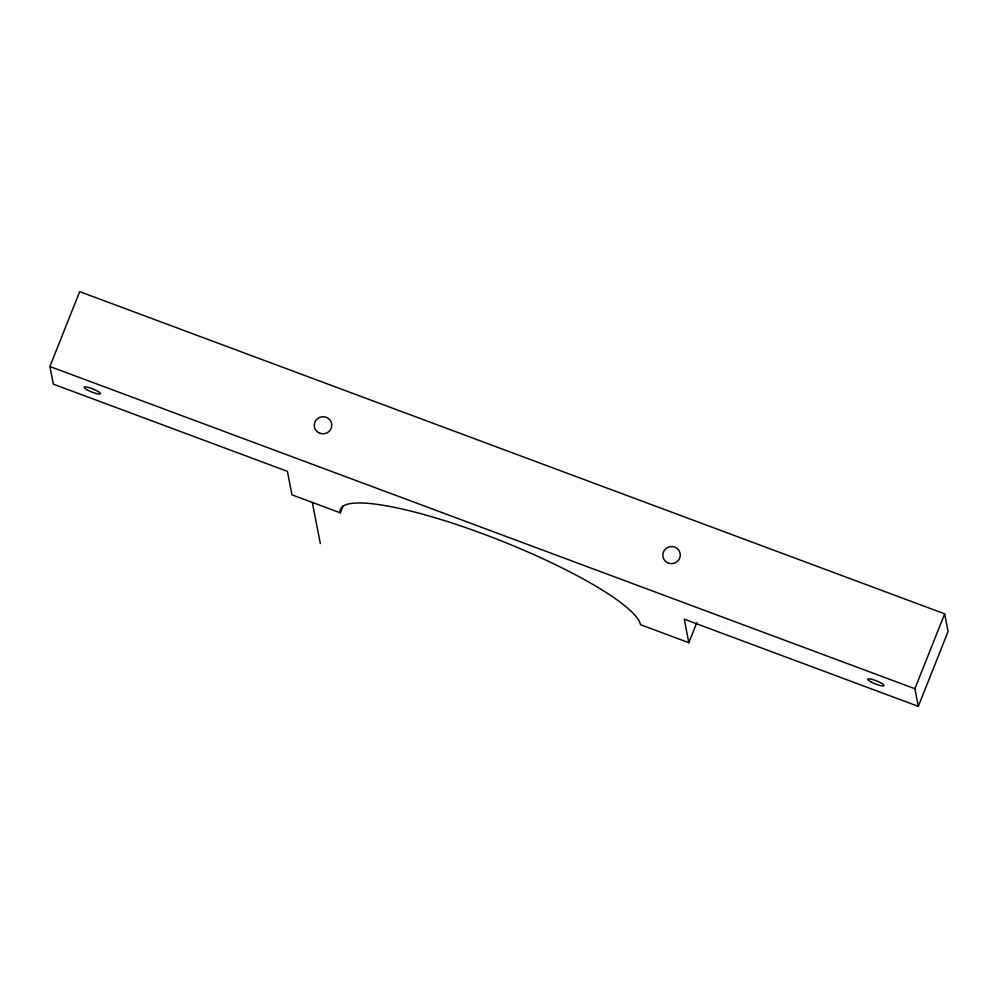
<?xml version="1.0" encoding="UTF-8"?>
<svg xmlns="http://www.w3.org/2000/svg" width="998" height="998" viewBox="0 0 998 998"><rect width="100%" height="100%" fill="white"/><g stroke="black" fill="none" stroke-linecap="round" stroke-linejoin="round"><path stroke-width="1.5" d="M49.9 366.503L79.69 291.641L944.669 613.857L948.1 631.497L918.31 706.359L684.254 619.172L688.832 642.687L640.491 624.686A161.277 29.94 21.7 0 0 483.643 534.08A161.277 29.94 21.7 0 0 340.293 512.847L291.965 494.846L287.387 471.33L53.331 384.143L49.9 366.503L914.879 688.732L918.31 706.359M340.293 512.847L343.162 505.649M688.832 642.687L696.854 622.527M914.879 688.732L944.669 613.857M312.312 502.431L320.321 543.573M86.826 389.669A8.745 1.622 21.7 0 0 100.274 393.898A8.745 1.622 21.7 0 0 89.857 387.885A8.745 1.622 21.7 0 0 86.826 389.669M870.58 681.684A8.745 1.622 21.7 0 0 883.891 685.763A8.745 1.622 21.7 0 0 873.175 679.7A8.745 1.622 21.7 0 0 870.58 681.684M668.373 563.084A8.745 8.533 -11 0 0 680.187 553.74A8.745 8.533 -11 0 0 666.09 548.476A8.745 8.533 -11 0 0 668.373 563.084M319.834 433.244A8.745 8.533 -11 0 0 331.66 423.901A8.745 8.533 -11 0 0 317.551 418.649A8.745 8.533 -11 0 0 319.834 433.244"/></g></svg>
